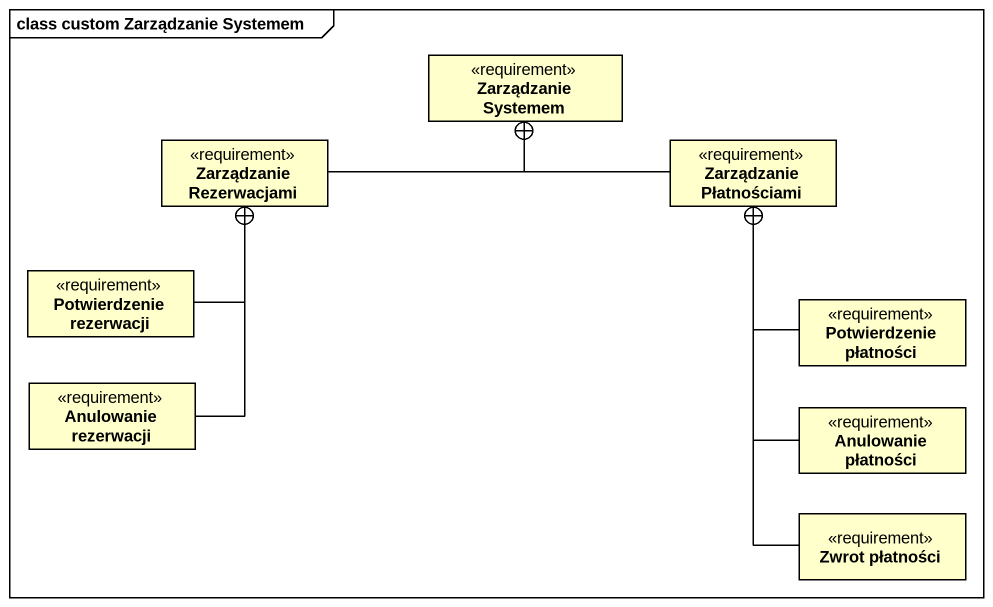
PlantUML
@startuml
mainframe class custom Zarządzanie Systemem
hide circle
hide empty members
class "Zarządzanie Systemem" as Zarządzanie_Systemem <<requirement>>
class "Zarządzanie Rezerwacjami" as Zarządzanie_Rezerwacjami <<requirement>>
class "Zarządzanie Płatnościami" as Zarządzanie_Płatnościami <<requirement>>
class "Potwierdzenie rezerwacji" as Potwierdzenie_rezerwacji <<requirement>>
class "Potwierdzenie płatności" as Potwierdzenie_płatności <<requirement>>
class "Anulowanie rezerwacji" as Anulowanie_rezerwacji <<requirement>>
class "Anulowanie płatności" as Anulowanie_płatności <<requirement>>
class "Zwrot płatności" as Zwrot_płatności <<requirement>>
Zarządzanie_Rezerwacjami -right-+ Zarządzanie_Systemem
Zarządzanie_Płatnościami -left- Zarządzanie_Systemem
Potwierdzenie_rezerwacji -up-+ Zarządzanie_Rezerwacjami
Potwierdzenie_płatności -up-+ Zarządzanie_Płatnościami
Anulowanie_rezerwacji -up- Zarządzanie_Rezerwacjami
Anulowanie_płatności -up- Zarządzanie_Płatnościami
Zwrot_płatności -up- Zarządzanie_Płatnościami
@enduml
